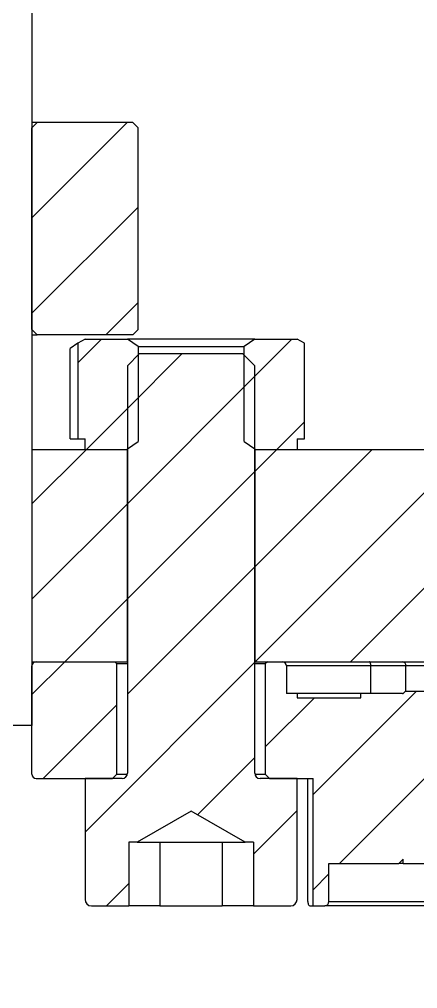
# Model space of a CAD drawing. Header units: millimetres. Extents: x 55 to 11032, y -227 to 3957.
# Drawn here: x 1629.67 to 1648.45, y 3413.23 to 3458.89 of the extents above; entities that cross this region are included whole.
import ezdxf

# ---------------------------------------------------------------- set-up
doc = ezdxf.new("R2010")
doc.units = ezdxf.units.MM
doc.header["$LTSCALE"] = 0.7
doc.layers.get('0').update_dxf_attribs({"color": 255})
pattern_1 = [(45, (-146.9846, 2835.2312), (-2.245064, 2.245064), [])]

msp = doc.modelspace()

# ---------------------------------------------------------------- hatches: boundary and pattern name
at = {"linetype": 'Continuous', "lineweight": 18}
h = msp.add_hatch(dxfattribs=at)
h.set_pattern_fill('ANSI31', style=0)
h.set_pattern_definition(pattern_1)
h.paths.add_polyline_path([(1630.516, 3454.032), (1630.266, 3453.782), (1630.266, 3444.282), (1630.516, 3444.032), (1635.016, 3444.032), (1635.266, 3444.282), (1635.266, 3453.782), (1635.016, 3454.032)], flags=0)
h = msp.add_hatch(dxfattribs=at)
h.set_pattern_fill('ANSI31', style=0)
h.set_pattern_definition(pattern_1)
h.paths.add_polyline_path([(1632.766, 3443.832), (1632.426, 3443.636), (1632.426, 3439.132), (1632.766, 3439.132), (1632.766, 3438.632), (1634.766, 3438.632), (1634.766, 3438.658), (1635.266, 3439.008), (1635.266, 3443.482), (1634.766, 3443.832)], flags=0)
h = msp.add_hatch(dxfattribs=at)
h.set_pattern_fill('ANSI31', style=0)
h.set_pattern_definition(pattern_1)
h.paths.add_polyline_path([(1643.106, 3439.132), (1643.106, 3443.636), (1642.766, 3443.832), (1640.766, 3443.832), (1640.266, 3443.482), (1640.266, 3439.008), (1640.766, 3438.658), (1640.766, 3438.632), (1642.766, 3438.632), (1642.766, 3439.132)], flags=0)
h = msp.add_hatch(dxfattribs=at)
h.set_pattern_fill('ANSI31', style=0)
h.set_pattern_definition(pattern_1)
edge = h.paths.add_edge_path(flags=0)
edge.add_line((1640.702, 3420.132), (1640.702, 3417.132))
edge.add_line((1640.702, 3417.132), (1642.466, 3417.132))
edge.add_arc((1642.466, 3417.432), 0.3, 270, 360)
edge.add_line((1642.766, 3417.432), (1642.766, 3423.132))
edge.add_line((1642.766, 3423.132), (1641.016, 3423.132))
edge.add_arc((1641.016, 3423.382), 0.25, 180, 270, ccw=False)
edge.add_line((1640.766, 3423.382), (1640.766, 3442.578))
edge.add_line((1640.766, 3442.578), (1640.212, 3443.132))
edge.add_line((1640.212, 3443.132), (1635.321, 3443.132))
edge.add_line((1635.321, 3443.132), (1634.766, 3442.578))
edge.add_line((1634.766, 3442.578), (1634.766, 3423.382))
edge.add_arc((1634.516, 3423.382), 0.25, 270, 360, ccw=False)
edge.add_line((1634.516, 3423.132), (1632.766, 3423.132))
edge.add_line((1632.766, 3423.132), (1632.766, 3417.432))
edge.add_arc((1633.066, 3417.432), 0.3, 180, 270)
edge.add_line((1633.066, 3417.132), (1634.831, 3417.132))
edge.add_line((1634.831, 3417.132), (1634.831, 3420.132))
edge.add_line((1634.831, 3420.132), (1635.224, 3420.132))
edge.add_line((1635.224, 3420.132), (1637.766, 3421.6))
edge.add_line((1637.766, 3421.6), (1640.308, 3420.132))
edge.add_line((1640.308, 3420.132), (1640.702, 3420.132))
h = msp.add_hatch(dxfattribs=at)
h.set_pattern_fill('ANSI31', style=0)
h.set_pattern_definition(pattern_1)
h.paths.add_polyline_path([(1634.766, 3438.632), (1630.266, 3438.632), (1630.266, 3428.632), (1634.766, 3428.632)], flags=0)
h = msp.add_hatch(dxfattribs=at)
h.set_pattern_fill('ANSI31', style=0)
h.set_pattern_definition(pattern_1)
h.paths.add_polyline_path([(1640.766, 3428.632), (1653.766, 3428.632), (1653.766, 3438.632), (1640.766, 3438.632)], flags=0)
h = msp.add_hatch(dxfattribs=at)
h.set_pattern_fill('ANSI31', style=0)
h.set_pattern_definition(pattern_1)
edge = h.paths.add_edge_path(flags=0)
edge.add_line((1630.266, 3428.432), (1630.266, 3423.332))
edge.add_arc((1630.466, 3423.332), 0.2, 180, 270)
edge.add_line((1630.466, 3423.132), (1634.066, 3423.132))
edge.add_line((1634.066, 3423.132), (1634.266, 3423.332))
edge.add_line((1634.266, 3423.332), (1634.266, 3428.532))
edge.add_line((1634.266, 3428.532), (1634.166, 3428.632))
edge.add_line((1634.166, 3428.632), (1630.466, 3428.632))
edge.add_arc((1630.466, 3428.432), 0.2, 90, 180)
h = msp.add_hatch(dxfattribs=at)
h.set_pattern_fill('ANSI31', style=0)
h.set_pattern_definition(pattern_1)
edge = h.paths.add_edge_path(flags=0)
edge.add_arc((1649.416, 3420.532), 0.1, 0, 90, ccw=False)
edge.add_line((1649.516, 3420.532), (1649.516, 3420.232))
edge.add_arc((1649.616, 3420.232), 0.1, 180, 270)
edge.add_line((1649.616, 3420.132), (1653.666, 3420.132))
edge.add_arc((1653.666, 3420.232), 0.1, 270, 360)
edge.add_line((1653.766, 3420.232), (1653.766, 3420.532))
edge.add_arc((1653.866, 3420.532), 0.1, 90, 180, ccw=False)
edge.add_line((1653.866, 3420.632), (1654.166, 3420.632))
edge.add_arc((1654.166, 3420.732), 0.1, 270, 360)
edge.add_line((1654.266, 3420.732), (1654.266, 3413.332))
edge.add_line((1654.266, 3413.332), (1654.366, 3413.232))
edge.add_line((1654.366, 3413.232), (1655.066, 3413.232))
edge.add_line((1655.066, 3413.232), (1655.266, 3413.432))
edge.add_line((1655.266, 3413.432), (1655.266, 3427.132))
edge.add_line((1655.266, 3427.132), (1655.166, 3427.232))
edge.add_line((1655.166, 3427.232), (1654.366, 3427.232))
edge.add_line((1654.366, 3427.232), (1654.266, 3427.132))
edge.add_line((1654.266, 3427.132), (1654.266, 3426.332))
edge.add_arc((1654.166, 3426.332), 0.1, 0, 90)
edge.add_line((1654.166, 3426.432), (1653.866, 3426.432))
edge.add_arc((1653.866, 3426.532), 0.1, 180, 270, ccw=False)
edge.add_line((1653.766, 3426.532), (1653.766, 3426.632))
edge.add_line((1653.766, 3426.632), (1649.516, 3426.632))
edge.add_line((1649.516, 3426.632), (1649.516, 3426.532))
edge.add_arc((1649.416, 3426.532), 0.1, 270, 360, ccw=False)
edge.add_line((1649.416, 3426.432), (1649.116, 3426.432))
edge.add_arc((1649.116, 3426.332), 0.1, 90, 180)
edge.add_line((1649.016, 3426.332), (1649.016, 3427.132))
edge.add_line((1649.016, 3427.132), (1648.916, 3427.232))
edge.add_line((1648.916, 3427.232), (1647.866, 3427.232))
edge.add_line((1647.866, 3427.232), (1647.796, 3427.162))
edge.add_arc((1647.725, 3427.232), 0.1, 270, 315, ccw=False)
edge.add_line((1647.725, 3427.132), (1645.766, 3427.132))
edge.add_line((1645.766, 3427.132), (1645.766, 3426.932))
edge.add_line((1645.766, 3426.932), (1642.766, 3426.932))
edge.add_line((1642.766, 3426.932), (1642.766, 3427.132))
edge.add_line((1642.766, 3427.132), (1642.266, 3427.132))
edge.add_line((1642.266, 3427.132), (1642.266, 3428.432))
edge.add_arc((1642.066, 3428.432), 0.2, 0, 90)
edge.add_line((1642.066, 3428.632), (1641.366, 3428.632))
edge.add_line((1641.366, 3428.632), (1641.266, 3428.532))
edge.add_line((1641.266, 3428.532), (1641.266, 3423.332))
edge.add_line((1641.266, 3423.332), (1641.466, 3423.132))
edge.add_line((1641.466, 3423.132), (1643.516, 3423.132))
edge.add_line((1643.516, 3423.132), (1643.516, 3417.132))
edge.add_line((1643.516, 3417.132), (1644.066, 3417.132))
edge.add_arc((1644.066, 3417.332), 0.2, 270, 360)
edge.add_line((1644.266, 3417.332), (1644.266, 3419.132))
edge.add_line((1644.266, 3419.132), (1647.566, 3419.132))
edge.add_line((1647.566, 3419.132), (1647.766, 3419.332))
edge.add_line((1647.766, 3419.332), (1647.766, 3419.132))
edge.add_line((1647.766, 3419.132), (1648.916, 3419.132))
edge.add_line((1648.916, 3419.132), (1649.016, 3419.232))
edge.add_line((1649.016, 3419.232), (1649.016, 3420.732))
edge.add_arc((1649.116, 3420.732), 0.1, 180, 270)
edge.add_line((1649.116, 3420.632), (1649.416, 3420.632))

# ---------------------------------------------------------------- linework, layer by layer
at = {"color": 7, "linetype": 'Continuous', "lineweight": 25}
for p, q in [((1630.266, 3628.632), (1630.266, 3425.632)), ((1630.266, 3453.782), (1630.516, 3454.032)), ((1630.516, 3454.032), (1630.266, 3454.032)), ((1635.016, 3454.032), (1630.516, 3454.032)), ((1635.266, 3453.782), (1635.016, 3454.032)), ((1630.266, 3444.282), (1630.266, 3453.782)), ((1635.266, 3444.282), (1635.266, 3453.782)), ((1630.516, 3444.032), (1630.266, 3444.282)), ((1630.266, 3444.032), (1630.516, 3444.032)), ((1635.016, 3444.032), (1630.516, 3444.032)), ((1632.766, 3443.832), (1632.426, 3443.636)), ((1632.766, 3443.832), (1634.766, 3443.832)), ((1635.266, 3443.482), (1634.766, 3443.832)), ((1640.766, 3443.832), (1634.766, 3443.832)), ((1635.016, 3444.032), (1635.266, 3444.282)), ((1640.766, 3443.832), (1640.266, 3443.482)), ((1640.766, 3443.832), (1642.766, 3443.832)), ((1643.106, 3443.636), (1642.766, 3443.832)), ((1632.426, 3443.636), (1632.071, 3443.386)), ((1632.071, 3439.132), (1632.071, 3443.386)), ((1632.426, 3443.636), (1632.426, 3439.132)), ((1635.266, 3443.482), (1640.266, 3443.482)), ((1635.266, 3443.482), (1635.266, 3439.008)), ((1640.266, 3439.008), (1640.266, 3443.482)), ((1643.106, 3439.132), (1643.106, 3443.636)), ((1634.766, 3442.578), (1635.321, 3443.132)), ((1640.212, 3443.132), (1635.321, 3443.132)), ((1640.212, 3443.132), (1640.766, 3442.578)), ((1634.766, 3442.578), (1634.766, 3423.382)), ((1640.766, 3423.382), (1640.766, 3442.578)), ((1632.071, 3439.132), (1632.426, 3439.132)), ((1632.426, 3439.132), (1632.766, 3439.132)), ((1632.766, 3438.632), (1632.766, 3439.132)), ((1634.766, 3438.658), (1635.266, 3439.008)), ((1640.266, 3439.008), (1640.766, 3438.658)), ((1642.766, 3439.132), (1642.766, 3438.632)), ((1642.766, 3439.132), (1643.106, 3439.132)), ((1630.266, 3438.632), (1630.266, 3428.632)), ((1630.266, 3438.632), (1634.766, 3438.632)), ((1632.766, 3438.632), (1634.766, 3438.632)), ((1634.766, 3438.632), (1634.766, 3438.658)), ((1634.766, 3428.632), (1634.766, 3438.632)), ((1640.766, 3438.658), (1640.766, 3438.632)), ((1640.766, 3438.632), (1642.766, 3438.632)), ((1640.766, 3438.632), (1640.766, 3428.632)), ((1640.766, 3438.632), (1653.766, 3438.632)), ((1630.266, 3428.632), (1634.766, 3428.632)), ((1630.266, 3423.332), (1630.266, 3428.432)), ((1630.466, 3428.632), (1634.166, 3428.632)), ((1634.266, 3428.532), (1634.166, 3428.632)), ((1634.766, 3428.532), (1634.266, 3428.532)), ((1634.266, 3423.332), (1634.266, 3428.532)), ((1640.766, 3428.632), (1653.766, 3428.632)), ((1641.266, 3428.532), (1640.766, 3428.532)), ((1641.366, 3428.632), (1641.266, 3428.532)), ((1641.266, 3428.532), (1641.266, 3423.332)), ((1641.366, 3428.632), (1642.066, 3428.632)), ((1642.266, 3428.432), (1642.266, 3427.132)), ((1646.241, 3427.132), (1646.241, 3428.432)), ((1647.895, 3428.432), (1646.241, 3428.432)), ((1642.766, 3427.132), (1642.266, 3427.132)), ((1642.766, 3427.132), (1642.766, 3426.932)), ((1645.766, 3427.132), (1642.766, 3427.132)), ((1642.766, 3426.932), (1645.766, 3426.932)), ((1645.766, 3426.932), (1645.766, 3427.132)), ((1647.725, 3427.132), (1645.766, 3427.132)), ((1647.866, 3427.232), (1647.796, 3427.162)), ((1648.916, 3427.232), (1647.866, 3427.232)), ((1630.266, 3425.632), (1618.266, 3425.632)), ((1634.066, 3423.132), (1634.266, 3423.332)), ((1634.266, 3423.332), (1634.761, 3423.332)), ((1640.771, 3423.332), (1641.266, 3423.332)), ((1641.266, 3423.332), (1641.466, 3423.132)), ((1630.466, 3423.132), (1634.066, 3423.132)), ((1632.766, 3423.132), (1632.766, 3417.432)), ((1634.516, 3423.132), (1632.766, 3423.132)), ((1642.766, 3423.132), (1641.016, 3423.132)), ((1641.466, 3423.132), (1643.516, 3423.132)), ((1642.766, 3417.432), (1642.766, 3423.132)), ((1643.272, 3417.332), (1643.272, 3423.132)), ((1643.516, 3417.132), (1643.516, 3423.132)), ((1637.766, 3421.6), (1635.224, 3420.132)), ((1640.308, 3420.132), (1637.766, 3421.6)), ((1635.224, 3420.132), (1634.831, 3420.132)), ((1634.831, 3420.132), (1634.831, 3417.132)), ((1635.224, 3420.132), (1635.565, 3420.132)), ((1635.565, 3420.132), (1637.766, 3420.132)), ((1636.299, 3420.132), (1636.299, 3417.132)), ((1637.766, 3420.132), (1639.968, 3420.132)), ((1639.234, 3420.132), (1639.234, 3417.132)), ((1639.968, 3420.132), (1640.308, 3420.132)), ((1640.702, 3420.132), (1640.308, 3420.132)), ((1640.702, 3420.132), (1640.702, 3417.132)), ((1647.566, 3419.132), (1647.766, 3419.332)), ((1647.766, 3419.132), (1647.766, 3419.332)), ((1644.266, 3417.332), (1644.266, 3419.132)), ((1644.266, 3419.132), (1647.566, 3419.132)), ((1647.766, 3419.132), (1647.566, 3419.132)), ((1647.766, 3419.132), (1648.916, 3419.132)), ((1633.066, 3417.132), (1634.831, 3417.132)), ((1636.299, 3417.132), (1634.831, 3417.132)), ((1636.299, 3417.132), (1639.234, 3417.132)), ((1640.702, 3417.132), (1639.234, 3417.132)), ((1640.702, 3417.132), (1642.466, 3417.132)), ((1643.37, 3417.132), (1643.516, 3417.132)), ((1643.516, 3417.132), (1644.066, 3417.132)), ((1654.266, 3417.132), (1644.066, 3417.132))]:
    msp.add_line(p, q, dxfattribs=at)
at = {"color": 8, "linetype": 'Continuous', "lineweight": 25}
for p, q in [((1646.241, 3428.432), (1642.266, 3428.432)), ((1647.895, 3427.232), (1647.895, 3428.432)), ((1655.266, 3428.432), (1647.895, 3428.432)), ((1644.266, 3417.332), (1654.266, 3417.332))]:
    msp.add_line(p, q, dxfattribs=at)
at = {"color": 7, "linetype": 'Continuous', "lineweight": 25, "flags": 128}
msp.add_lwpolyline([(1646.241, 3428.432), (1646.24, 3428.471), (1646.235, 3428.509), (1646.227, 3428.544), (1646.217, 3428.574), (1646.205, 3428.599), (1646.19, 3428.617), (1646.175, 3428.629), (1646.159, 3428.632)], dxfattribs=at)
at = {"color": 7, "linetype": 'Continuous', "lineweight": 25}
for centre, radius, start, end in [((1630.466, 3428.432), 0.2, 90, 180), ((1642.066, 3428.432), 0.2, 0, 90), ((1647.711, 3428.448), 0.185, 355.0425, 83.9855), ((1647.725, 3427.232), 0.1, 270, 315), ((1630.466, 3423.332), 0.2, 180, 270), ((1634.516, 3423.382), 0.25, 270, 0), ((1641.016, 3423.382), 0.25, 180, 270), ((1633.066, 3417.432), 0.3, 180, 270), ((1642.466, 3417.432), 0.3, 270, 0), ((1644.066, 3417.332), 0.2, 270, 0)]:
    msp.add_arc(centre, radius, start, end, dxfattribs=at)
msp.add_open_spline([(1643.272, 3417.332), (1643.272, 3417.324), (1643.272, 3417.305), (1643.276, 3417.274), (1643.285, 3417.224), (1643.32, 3417.145), (1643.35, 3417.133), (1643.37, 3417.132), (1643.37, 3417.132)], degree=3, knots=[0, 0, 0, 0, 0.033736, 0.075865, 0.147381, 0.345508, 0.993027, 1, 1, 1, 1], dxfattribs=at)

doc.saveas('drawing.dxf')
